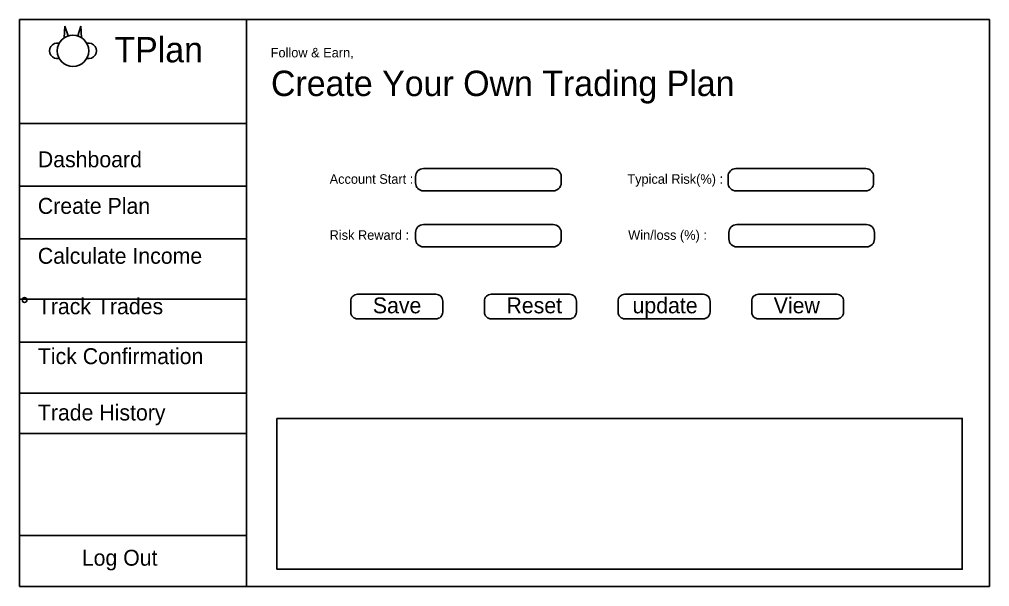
# Model space of a CAD drawing. Header units: inches. Extents: x -25140 to 50252, y 4601 to 15867.
# Drawn here: x -25140 to -24530, y 11300 to 11656 of the extents above; entities that cross this region are included whole.
import ezdxf

# ---------------------------------------------------------------- set-up
doc = ezdxf.new("R2010")
doc.units = ezdxf.units.IN
doc.header["$MEASUREMENT"] = 0
for name, color, linetype in [('Inner Lines', 251, 'Continuous'), ('lines', 100, 'Continuous'), ('Text', 7, 'Continuous')]:
    doc.layers.add(name, color=color, linetype=linetype)

msp = doc.modelspace()

# ---------------------------------------------------------------- linework, layer by layer
at = {"layer": 'Inner Lines'}
for points in [[(-24885.59, 11562.56), (-24804.05, 11562.56, -0.414214), (-24799.05, 11557.56), (-24799.05, 11553.5, -0.414214), (-24804.05, 11548.5), (-24885.59, 11548.5, -0.414214), (-24890.59, 11553.5), (-24890.59, 11557.56, -0.414214)], [(-24689.19, 11562.56), (-24607.65, 11562.56, -0.414214), (-24602.65, 11557.56), (-24602.65, 11553.5, -0.414214), (-24607.65, 11548.5), (-24689.19, 11548.5, -0.414214), (-24694.19, 11553.5), (-24694.19, 11557.56, -0.414214)], [(-24885.59, 11527.33), (-24804.05, 11527.33, -0.414214), (-24799.05, 11522.33), (-24799.05, 11518.26, -0.414214), (-24804.05, 11513.26), (-24885.59, 11513.26, -0.414214), (-24890.59, 11518.26), (-24890.59, 11522.33, -0.414214)], [(-24688.66, 11527.33), (-24607.12, 11527.33, -0.414214), (-24602.12, 11522.33), (-24602.12, 11518.26, -0.414214), (-24607.12, 11513.26), (-24688.66, 11513.26, -0.414214), (-24693.66, 11518.26), (-24693.66, 11522.33, -0.414214)]]:
    msp.add_lwpolyline(points, format="xyb", close=True, dxfattribs=at)
msp.add_lwpolyline([(-24977.76, 11405.49), (-24546.93, 11405.49), (-24546.93, 11310.63), (-24977.76, 11310.63)], close=True, dxfattribs=at)
at = {"layer": 'Inner Lines', "color": 6}
msp.add_circle((-25136.39, 11479.89), 1.51, dxfattribs=at)
at = {"layer": 'lines'}
for p, q in [((-25139.64, 11656.31), (-24529.75, 11656.31)), ((-25139.64, 11299.72), (-25139.64, 11656.31)), ((-24996.83, 11656.31), (-24996.83, 11299.72)), ((-24529.75, 11656.31), (-24529.75, 11299.72)), ((-25139.64, 11590.89), (-24996.83, 11590.89)), ((-25139.64, 11551.39), (-24996.83, 11551.39)), ((-25139.64, 11518.39), (-24996.83, 11518.39)), ((-25139.64, 11480.41), (-24996.83, 11480.41)), ((-25139.64, 11453.39), (-24996.83, 11453.39)), ((-25139.64, 11421.39), (-24996.83, 11421.39)), ((-25139.64, 11395.89), (-24996.83, 11395.89)), ((-25139.64, 11331.89), (-24996.83, 11331.89)), ((-24529.75, 11299.72), (-25139.64, 11299.72))]:
    msp.add_line(p, q, dxfattribs=at)
at = {"layer": 'lines', "color": 6}
for points in [[(-24927.07, 11483.51), (-24877.76, 11483.51, -0.414214), (-24873.51, 11479.26), (-24873.51, 11472.32, -0.414214), (-24877.76, 11468.06), (-24927.07, 11468.06, -0.414214), (-24931.32, 11472.32), (-24931.32, 11479.26, -0.414214)], [(-24843.07, 11483.51), (-24793.76, 11483.51, -0.414214), (-24789.51, 11479.26), (-24789.51, 11472.32, -0.414214), (-24793.76, 11468.06), (-24843.07, 11468.06, -0.414214), (-24847.32, 11472.32), (-24847.32, 11479.26, -0.414214)], [(-24759.07, 11483.51), (-24709.76, 11483.51, -0.414214), (-24705.51, 11479.26), (-24705.51, 11472.32, -0.414214), (-24709.76, 11468.06), (-24759.07, 11468.06, -0.414214), (-24763.32, 11472.32), (-24763.32, 11479.26, -0.414214)], [(-24675.07, 11483.51), (-24625.76, 11483.51, -0.414214), (-24621.51, 11479.26), (-24621.51, 11472.32, -0.414214), (-24625.76, 11468.06), (-24675.07, 11468.06, -0.414214), (-24679.32, 11472.32), (-24679.32, 11479.26, -0.414214)]]:
    msp.add_lwpolyline(points, format="xyb", close=True, dxfattribs=at)
at = {"layer": 'lines', "color": 40}
msp.add_circle((-25105.99, 11636.55), 9.89, dxfattribs=at)
at = {"layer": 'Text'}
for p, q in [((-25111.4, 11644.82), (-25110.99, 11652.11)), ((-25110.99, 11652.11), (-25109.02, 11645.96)), ((-25100.98, 11652.11), (-25102.96, 11645.96)), ((-25100.57, 11644.82), (-25100.98, 11652.11))]:
    msp.add_line(p, q, dxfattribs=at)
for centre, start, end in [((-25115.88, 11636.55), 75.6803, 284.3197), ((-25096.1, 11636.55), 255.6803, 104.3197)]:
    msp.add_arc(centre, 4.89, start, end, dxfattribs=at)

# ---------------------------------------------------------------- texts
at = {"layer": 'Text', "attachment_point": 1}
for s, insert, char_height, width in [('{\\fTw Cen MT|b0|i0|c0|p34;\\C40; \\C7;T\\C40;Plan}', (-25085.81, 11645.25), 15.9353, 263.1331), ('{\\fTw Cen MT|b0|i0|c0|p34;Follow & Earn,}', (-24981.68, 11638.43), 6, 313.7383), ('{\\fTw Cen MT|b0|i0|c0|p34;Create Your Own Trading\\C0; Plan\\C40; }', (-24981.49, 11624.07), 15.9353, 313.7383), ('{\\fTw Cen MT|b0|i0|c0|p34;Dashboard}', (-25128.05, 11573.34), 10, 313.7383), ('{\\fTw Cen MT|b0|i0|c0|p34;Account Start :}', (-24944.63, 11558.96), 6, 313.7383), ('{\\fTw Cen MT|b0|i0|c0|p34;Typical Risk(%) :}', (-24757.48, 11558.96), 6, 313.7383), ('{\\fTw Cen MT|b0|i0|c0|p34;Create Plan }', (-25128.05, 11544.07), 10, 313.7383), ('{\\fTw Cen MT|b0|i0|c0|p34;Risk Reward :}', (-24944.63, 11523.73), 6, 313.7383), ('{\\fTw Cen MT|b0|i0|c0|p34;Win/loss (%) :}', (-24756.95, 11523.73), 6, 313.7383), ('{\\fTw Cen MT|b0|i0|c0|p34;Calculate Income}', (-25128.05, 11512.68), 10, 313.7383), ('{\\fTw Cen MT|b0|i0|c0|p34;Track Trades}', (-25128.05, 11480.95), 10, 313.7383), ('{\\fTw Cen MT|b0|i0|c0|p34;Save}', (-24917.45, 11481.53), 10, 313.7383), ('{\\fTw Cen MT|b0|i0|c0|p34;Reset}', (-24833.45, 11481.53), 10, 313.7383), ('{\\fTw Cen MT|b0|i0|c0|p34;update}', (-24754.2, 11481.53), 10, 313.7383), ('{\\fTw Cen MT|b0|i0|c0|p34;View}', (-24665.45, 11481.53), 10, 313.7383), ('{\\fTw Cen MT|b0|i0|c0|p34;Tick Confirmation}', (-25128.05, 11449.57), 10, 313.7383), ('{\\fTw Cen MT|b0|i0|c0|p34;Trade History}', (-25128.05, 11414.16), 10, 313.7383), ('{\\fTw Cen MT|b0|i0|c0|p34;Log Out}', (-25100.43, 11322.87), 10, 313.7383)]:
    msp.add_mtext(s, dxfattribs=dict(at, insert=insert, char_height=char_height, width=width))

doc.saveas('drawing.dxf')
